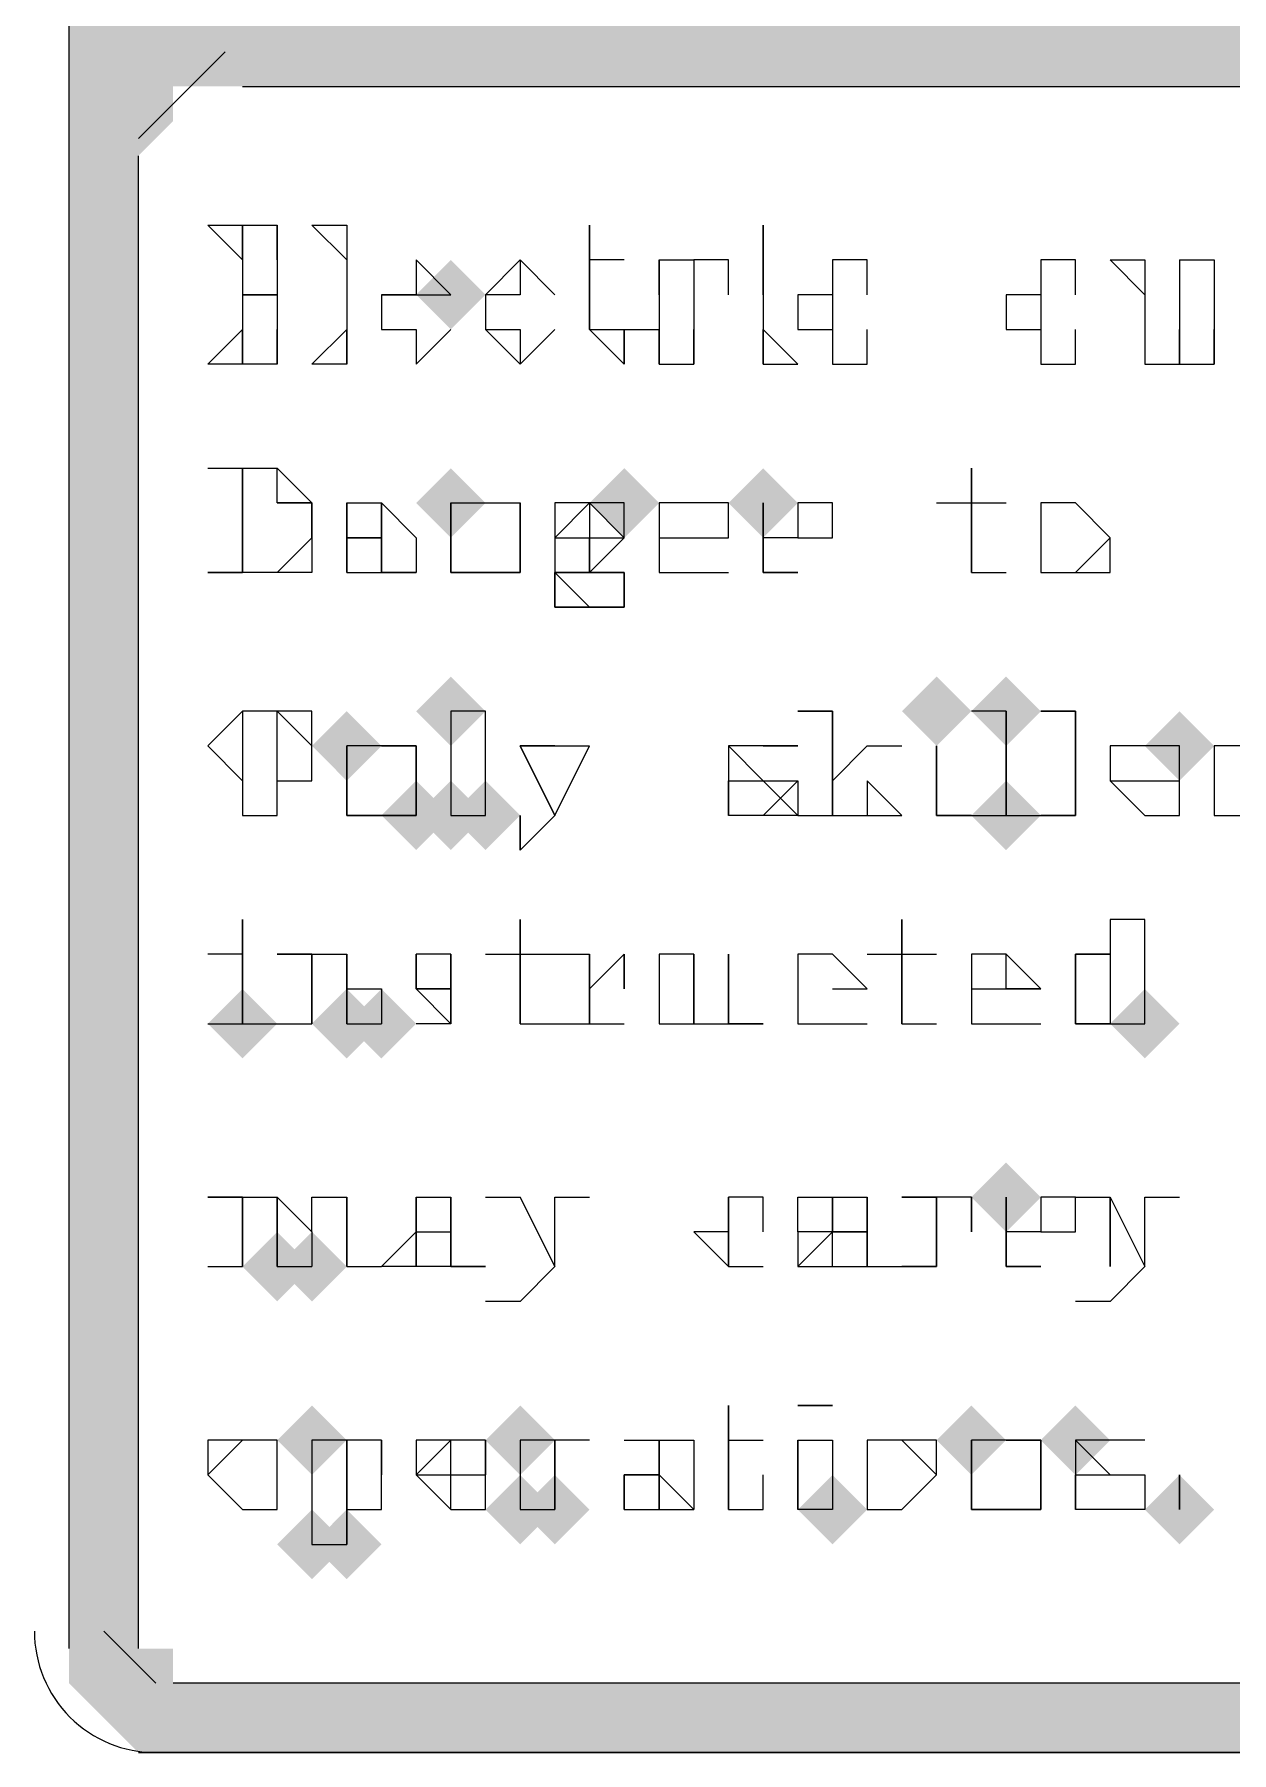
# Model space of a CAD drawing. Header units: millimetres. Extents: x 0 to 17945, y -132 to 1785.
# Drawn here: x 58.41 to 91.45, y 793.84 to 841.24 of the extents above; entities that cross this region are included whole.
import ezdxf

# ---------------------------------------------------------------- set-up
doc = ezdxf.new("R2010")
doc.units = ezdxf.units.MM

# ---------------------------------------------------------------- blocks, each defined once
blk = doc.blocks.new('TCR_SOLAR_AC_DB_FRONT')
at = {"transparency": 33554559}
h = blk.add_hatch(color=7, dxfattribs=at)
h.paths.add_polyline_path([(59.371, 841.723), (115.869, 839.808), (59.371, 839.808)])
h.paths.add_polyline_path([(115.869, 841.723), (59.371, 841.723), (115.869, 839.808)])
h = blk.add_hatch(color=7, dxfattribs=at)
h.paths.add_polyline_path([(59.371, 841.723), (115.869, 839.808), (59.371, 839.808)])
h.paths.add_polyline_path([(115.869, 841.723), (59.371, 841.723), (115.869, 839.808)])
h = blk.add_hatch(color=7, dxfattribs=at)
h.paths.add_polyline_path([(59.371, 839.808), (62.243, 838.85), (59.371, 838.85)])
h.paths.add_polyline_path([(62.243, 839.808), (59.371, 839.808), (62.243, 838.85)])
h.paths.add_polyline_path([(62.243, 838.85), (59.371, 838.85)], flags=16)
h.paths.add_polyline_path([(59.371, 838.85), (62.243, 838.85)], flags=16)
h = blk.add_hatch(color=7, dxfattribs=at)
h.paths.add_polyline_path([(59.371, 839.808), (62.243, 838.85), (59.371, 838.85)])
h.paths.add_polyline_path([(62.243, 839.808), (59.371, 839.808), (62.243, 838.85)])
h.paths.add_polyline_path([(62.243, 838.85), (59.371, 838.85)], flags=16)
h.paths.add_polyline_path([(59.371, 838.85), (62.243, 838.85)], flags=16)
h = blk.add_hatch(color=7, dxfattribs=at)
h.paths.add_polyline_path([(59.371, 838.85), (61.286, 837.893), (59.371, 837.893)])
h.paths.add_polyline_path([(62.243, 838.85), (59.371, 838.85), (61.286, 837.893)])
h.paths.add_polyline_path([(59.371, 837.893), (61.286, 837.893)], flags=16)
h.paths.add_polyline_path([(61.286, 837.893), (59.371, 837.893)], flags=16)
h = blk.add_hatch(color=7, dxfattribs=at)
h.paths.add_polyline_path([(59.371, 838.85), (61.286, 837.893), (59.371, 837.893)])
h.paths.add_polyline_path([(62.243, 838.85), (59.371, 838.85), (61.286, 837.893)])
h.paths.add_polyline_path([(59.371, 837.893), (61.286, 837.893)], flags=16)
h.paths.add_polyline_path([(61.286, 837.893), (59.371, 837.893)], flags=16)
h = blk.add_hatch(color=7, dxfattribs=at)
h.paths.add_polyline_path([(59.371, 837.893), (61.286, 796.716), (59.371, 796.716)])
h.paths.add_polyline_path([(61.286, 837.893), (59.371, 837.893), (61.286, 796.716)])
h = blk.add_hatch(color=7, dxfattribs=at)
h.paths.add_polyline_path([(59.371, 837.893), (61.286, 796.716), (59.371, 796.716)])
h.paths.add_polyline_path([(61.286, 837.893), (59.371, 837.893), (61.286, 796.716)])
for points in [[(70.862, 834.062), (69.904, 833.105), (68.947, 834.062), (69.904, 835.02)], [(70.862, 834.062), (69.904, 833.105), (68.947, 834.062), (69.904, 835.02)], [(70.862, 828.317), (69.904, 827.359), (68.947, 828.317), (69.904, 829.274)], [(70.862, 828.317), (69.904, 827.359), (68.947, 828.317), (69.904, 829.274)], [(75.65, 828.317), (74.692, 827.359), (73.735, 828.317), (74.692, 829.274)], [(75.65, 828.317), (74.692, 827.359), (73.735, 828.317), (74.692, 829.274)], [(79.48, 828.317), (78.523, 827.359), (77.565, 828.317), (78.523, 829.274)], [(79.48, 828.317), (78.523, 827.359), (77.565, 828.317), (78.523, 829.274)], [(70.862, 822.571), (69.904, 821.614), (68.947, 822.571), (69.904, 823.529)], [(70.862, 822.571), (69.904, 821.614), (68.947, 822.571), (69.904, 823.529)], [(84.268, 822.571), (83.31, 821.614), (82.353, 822.571), (83.31, 823.529)], [(84.268, 822.571), (83.31, 821.614), (82.353, 822.571), (83.31, 823.529)], [(86.183, 822.571), (85.226, 821.614), (84.268, 822.571), (85.226, 823.529)], [(86.183, 822.571), (85.226, 821.614), (84.268, 822.571), (85.226, 823.529)], [(67.989, 821.614), (67.031, 820.656), (66.074, 821.614), (67.031, 822.571)], [(67.989, 821.614), (67.031, 820.656), (66.074, 821.614), (67.031, 822.571)], [(90.971, 821.614), (90.014, 820.656), (89.056, 821.614), (90.014, 822.571)], [(90.971, 821.614), (90.014, 820.656), (89.056, 821.614), (90.014, 822.571)], [(69.904, 819.699), (68.947, 818.741), (67.989, 819.699), (68.947, 820.656)], [(69.904, 819.699), (68.947, 818.741), (67.989, 819.699), (68.947, 820.656)], [(70.862, 819.699), (69.904, 818.741), (68.947, 819.699), (69.904, 820.656)], [(70.862, 819.699), (69.904, 818.741), (68.947, 819.699), (69.904, 820.656)], [(71.819, 819.699), (70.862, 818.741), (69.904, 819.699), (70.862, 820.656)], [(71.819, 819.699), (70.862, 818.741), (69.904, 819.699), (70.862, 820.656)], [(86.183, 819.699), (85.226, 818.741), (84.268, 819.699), (85.226, 820.656)], [(86.183, 819.699), (85.226, 818.741), (84.268, 819.699), (85.226, 820.656)], [(65.116, 813.953), (64.159, 812.995), (63.201, 813.953), (64.159, 814.911)], [(65.116, 813.953), (64.159, 812.995), (63.201, 813.953), (64.159, 814.911)], [(67.989, 813.953), (67.031, 812.995), (66.074, 813.953), (67.031, 814.911)], [(67.989, 813.953), (67.031, 812.995), (66.074, 813.953), (67.031, 814.911)], [(68.947, 813.953), (67.989, 812.995), (67.031, 813.953), (67.989, 814.911)], [(68.947, 813.953), (67.989, 812.995), (67.031, 813.953), (67.989, 814.911)], [(90.014, 813.953), (89.056, 812.995), (88.098, 813.953), (89.056, 814.911)], [(90.014, 813.953), (89.056, 812.995), (88.098, 813.953), (89.056, 814.911)], [(86.183, 809.165), (85.226, 808.207), (84.268, 809.165), (85.226, 810.123)], [(86.183, 809.165), (85.226, 808.207), (84.268, 809.165), (85.226, 810.123)], [(66.074, 807.25), (65.116, 806.292), (64.159, 807.25), (65.116, 808.207)], [(66.074, 807.25), (65.116, 806.292), (64.159, 807.25), (65.116, 808.207)], [(67.031, 807.25), (66.074, 806.292), (65.116, 807.25), (66.074, 808.207)], [(67.031, 807.25), (66.074, 806.292), (65.116, 807.25), (66.074, 808.207)], [(67.031, 802.462), (66.074, 801.504), (65.116, 802.462), (66.074, 803.42)], [(67.031, 802.462), (66.074, 801.504), (65.116, 802.462), (66.074, 803.42)], [(72.777, 802.462), (71.819, 801.504), (70.862, 802.462), (71.819, 803.42)], [(72.777, 802.462), (71.819, 801.504), (70.862, 802.462), (71.819, 803.42)], [(85.226, 802.462), (84.268, 801.504), (83.31, 802.462), (84.268, 803.42)], [(85.226, 802.462), (84.268, 801.504), (83.31, 802.462), (84.268, 803.42)], [(88.098, 802.462), (87.141, 801.504), (86.183, 802.462), (87.141, 803.42)], [(88.098, 802.462), (87.141, 801.504), (86.183, 802.462), (87.141, 803.42)], [(72.777, 800.547), (71.819, 799.589), (70.862, 800.547), (71.819, 801.504)], [(72.777, 800.547), (71.819, 799.589), (70.862, 800.547), (71.819, 801.504)], [(73.735, 800.547), (72.777, 799.589), (71.819, 800.547), (72.777, 801.504)], [(73.735, 800.547), (72.777, 799.589), (71.819, 800.547), (72.777, 801.504)], [(81.395, 800.547), (80.438, 799.589), (79.48, 800.547), (80.438, 801.504)], [(81.395, 800.547), (80.438, 799.589), (79.48, 800.547), (80.438, 801.504)], [(90.971, 800.547), (90.014, 799.589), (89.056, 800.547), (90.014, 801.504)], [(90.971, 800.547), (90.014, 799.589), (89.056, 800.547), (90.014, 801.504)], [(67.031, 799.589), (66.074, 798.632), (65.116, 799.589), (66.074, 800.547)], [(67.031, 799.589), (66.074, 798.632), (65.116, 799.589), (66.074, 800.547)], [(67.989, 799.589), (67.031, 798.632), (66.074, 799.589), (67.031, 800.547)], [(67.989, 799.589), (67.031, 798.632), (66.074, 799.589), (67.031, 800.547)]]:
    blk.add_hatch(color=7, dxfattribs=at).paths.add_polyline_path(points, flags=16)
h = blk.add_hatch(color=7, dxfattribs=at)
h.paths.add_polyline_path([(59.371, 796.716), (62.243, 795.759), (59.371, 795.759)])
h.paths.add_polyline_path([(62.243, 796.716), (59.371, 796.716), (62.243, 795.759)])
h = blk.add_hatch(color=7, dxfattribs=at)
h.paths.add_polyline_path([(59.371, 796.716), (62.243, 795.759), (59.371, 795.759)])
h.paths.add_polyline_path([(62.243, 796.716), (59.371, 796.716), (62.243, 795.759)])
h = blk.add_hatch(color=7, dxfattribs=at)
h.paths.add_polyline_path([(59.371, 795.759), (114.911, 794.801), (60.328, 794.801)])
h.paths.add_polyline_path([(115.869, 795.759), (59.371, 795.759), (114.911, 794.801)])
h.paths.add_polyline_path([(60.328, 794.801), (114.911, 794.801)], flags=16)
h.paths.add_polyline_path([(114.911, 794.801), (60.328, 794.801)], flags=16)
h = blk.add_hatch(color=7, dxfattribs=at)
h.paths.add_polyline_path([(59.371, 795.759), (114.911, 794.801), (60.328, 794.801)])
h.paths.add_polyline_path([(115.869, 795.759), (59.371, 795.759), (114.911, 794.801)])
h.paths.add_polyline_path([(60.328, 794.801), (114.911, 794.801)], flags=16)
h.paths.add_polyline_path([(114.911, 794.801), (60.328, 794.801)], flags=16)
h = blk.add_hatch(color=7, dxfattribs=at)
h.paths.add_polyline_path([(60.328, 794.801), (113.953, 793.844), (61.286, 793.844)])
h.paths.add_polyline_path([(114.911, 794.801), (60.328, 794.801), (113.953, 793.844)])
h.paths.add_polyline_path([(61.286, 793.844), (113.953, 793.844), (62.243, 793.844)], flags=16)
h.paths.add_polyline_path([(113.953, 793.844), (61.286, 793.844)], flags=16)
h = blk.add_hatch(color=7, dxfattribs=at)
h.paths.add_polyline_path([(60.328, 794.801), (113.953, 793.844), (61.286, 793.844)])
h.paths.add_polyline_path([(114.911, 794.801), (60.328, 794.801), (113.953, 793.844)])
h.paths.add_polyline_path([(61.286, 793.844), (113.953, 793.844), (62.243, 793.844)], flags=16)
h.paths.add_polyline_path([(113.953, 793.844), (61.286, 793.844)], flags=16)
at = {"lineweight": 9}
for points in [[(59.371, 796.716), (59.371, 841.723)], [(59.371, 796.716), (59.371, 841.723)], [(63.68, 840.766), (61.286, 838.372)], [(63.68, 840.766), (61.286, 838.372)], [(64.159, 839.808), (113.953, 839.808)], [(64.159, 839.808), (113.953, 839.808)], [(61.286, 796.716), (61.286, 837.893)], [(61.286, 796.716), (61.286, 837.893)], [(63.201, 835.978), (65.116, 835.978), (65.116, 835.02)], [(63.201, 835.978), (65.116, 835.978), (65.116, 835.02)], [(64.159, 835.978), (64.159, 832.147)], [(64.159, 835.978), (64.159, 832.147)], [(64.159, 835.978), (64.159, 832.147)], [(64.159, 835.978), (64.159, 832.147)], [(67.031, 835.978), (67.031, 835.02), (66.074, 835.978), (67.031, 835.978), (67.031, 832.147), (66.074, 832.147), (67.031, 833.105), (67.031, 832.147), (67.031, 833.105), (67.031, 832.147)], [(67.031, 835.978), (67.031, 835.02), (66.074, 835.978), (67.031, 835.978), (67.031, 832.147), (66.074, 832.147), (67.031, 833.105), (67.031, 832.147), (67.031, 833.105), (67.031, 832.147)], [(67.031, 835.978), (67.031, 832.147)], [(67.031, 835.978), (67.031, 832.147)], [(74.692, 835.02), (73.735, 835.02), (73.735, 835.978), (73.735, 833.105), (74.692, 833.105), (74.692, 832.147)], [(74.692, 835.02), (73.735, 835.02), (73.735, 835.978), (73.735, 833.105), (74.692, 833.105), (74.692, 832.147)], [(78.523, 835.978), (78.523, 835.02), (78.523, 835.978), (78.523, 835.02), (78.523, 832.147)], [(78.523, 835.978), (78.523, 835.02), (78.523, 835.978), (78.523, 835.02), (78.523, 832.147)], [(65.116, 835.02), (65.116, 833.105), (65.116, 832.147), (63.201, 832.147)], [(65.116, 835.02), (65.116, 833.105), (65.116, 832.147), (63.201, 832.147)], [(64.159, 835.02), (64.159, 833.105)], [(64.159, 835.02), (64.159, 833.105)], [(65.116, 835.02), (65.116, 834.062), (65.116, 833.105)], [(65.116, 835.02), (65.116, 834.062), (65.116, 833.105)], [(67.031, 835.02), (67.031, 833.105)], [(67.031, 835.02), (67.031, 833.105)], [(67.989, 834.062), (69.904, 834.062), (68.947, 835.02), (68.947, 834.062), (67.989, 834.062), (67.989, 833.105), (68.947, 833.105), (68.947, 832.147), (69.904, 833.105)], [(69.904, 834.062), (68.947, 835.02), (68.947, 834.062), (67.989, 834.062), (67.989, 833.105), (68.947, 833.105), (68.947, 832.147)], [(67.989, 834.062), (69.904, 834.062), (68.947, 835.02), (68.947, 834.062), (67.989, 834.062), (67.989, 833.105), (68.947, 833.105), (68.947, 832.147), (69.904, 833.105)], [(69.904, 834.062), (68.947, 835.02), (68.947, 834.062), (67.989, 834.062), (67.989, 833.105), (68.947, 833.105), (68.947, 832.147)], [(72.777, 834.062), (71.819, 835.02), (70.862, 834.062), (70.862, 833.105), (71.819, 832.147), (72.777, 833.105)], [(71.819, 835.02), (71.819, 834.062), (70.862, 834.062), (70.862, 833.105), (71.819, 833.105), (71.819, 832.147)], [(72.777, 834.062), (71.819, 835.02), (70.862, 834.062), (70.862, 833.105), (71.819, 832.147), (72.777, 833.105)], [(71.819, 835.02), (71.819, 834.062), (70.862, 834.062), (70.862, 833.105), (71.819, 833.105), (71.819, 832.147)], [(73.735, 833.105), (73.735, 835.02), (73.735, 833.105), (74.692, 832.147), (74.692, 833.105), (75.65, 833.105)], [(73.735, 833.105), (73.735, 835.02), (73.735, 833.105), (74.692, 832.147), (74.692, 833.105), (75.65, 833.105)], [(75.65, 835.02), (75.65, 832.147)], [(75.65, 835.02), (76.607, 835.02), (76.607, 832.147)], [(75.65, 835.02), (75.65, 832.147)], [(75.65, 835.02), (76.607, 835.02), (76.607, 832.147)], [(77.565, 834.062), (77.565, 835.02), (76.607, 835.02), (76.607, 834.062)], [(77.565, 834.062), (77.565, 835.02), (76.607, 835.02), (76.607, 834.062)], [(78.523, 835.02), (78.523, 834.062), (78.523, 835.02), (78.523, 832.147), (79.48, 832.147), (78.523, 833.105), (78.523, 832.147), (78.523, 833.105), (78.523, 832.147)], [(78.523, 835.02), (78.523, 834.062), (78.523, 835.02), (78.523, 832.147), (79.48, 832.147), (78.523, 833.105), (78.523, 832.147), (78.523, 833.105), (78.523, 832.147)], [(81.395, 834.062), (81.395, 835.02), (80.438, 835.02), (80.438, 834.062), (79.48, 834.062), (79.48, 833.105), (80.438, 833.105), (80.438, 832.147), (81.395, 832.147), (81.395, 833.105)], [(81.395, 834.062), (81.395, 835.02), (80.438, 835.02), (80.438, 834.062), (79.48, 834.062), (79.48, 833.105), (80.438, 833.105), (80.438, 832.147), (81.395, 832.147), (81.395, 833.105)], [(80.438, 835.02), (80.438, 834.062), (80.438, 833.105), (80.438, 832.147)], [(80.438, 835.02), (80.438, 834.062), (80.438, 833.105), (80.438, 832.147)], [(87.141, 834.062), (87.141, 835.02), (86.183, 835.02), (86.183, 834.062), (85.226, 834.062), (85.226, 833.105), (86.183, 833.105), (86.183, 832.147), (87.141, 832.147), (87.141, 833.105)], [(87.141, 834.062), (87.141, 835.02), (86.183, 835.02), (86.183, 834.062), (85.226, 834.062), (85.226, 833.105), (86.183, 833.105), (86.183, 832.147), (87.141, 832.147), (87.141, 833.105)], [(86.183, 835.02), (86.183, 834.062), (86.183, 833.105), (86.183, 832.147)], [(86.183, 835.02), (86.183, 834.062), (86.183, 833.105), (86.183, 832.147)], [(88.098, 835.02), (89.056, 835.02), (89.056, 833.105), (89.056, 832.147)], [(88.098, 835.02), (89.056, 835.02), (89.056, 833.105), (89.056, 832.147)], [(89.056, 835.02), (89.056, 833.105), (89.056, 832.147), (90.014, 832.147), (90.014, 833.105)], [(89.056, 835.02), (89.056, 833.105), (89.056, 832.147), (90.014, 832.147), (90.014, 833.105)], [(90.014, 835.02), (90.014, 832.147), (90.971, 832.147)], [(90.014, 835.02), (90.971, 835.02), (90.971, 832.147)], [(90.014, 835.02), (90.014, 832.147), (90.971, 832.147)], [(90.014, 835.02), (90.971, 835.02), (90.971, 832.147)], [(64.159, 834.062), (65.116, 834.062)], [(64.159, 834.062), (65.116, 834.062)], [(67.989, 834.062), (67.989, 833.105)], [(67.989, 834.062), (67.989, 833.105)], [(70.862, 834.062), (70.862, 833.105)], [(70.862, 834.062), (70.862, 833.105)], [(76.607, 834.062), (76.607, 833.105)], [(76.607, 834.062), (76.607, 833.105)], [(78.523, 834.062), (78.523, 833.105)], [(78.523, 834.062), (78.523, 833.105)], [(80.438, 834.062), (80.438, 833.105)], [(80.438, 834.062), (80.438, 833.105)], [(86.183, 834.062), (86.183, 833.105)], [(86.183, 834.062), (86.183, 833.105)], [(89.056, 834.062), (89.056, 833.105)], [(89.056, 834.062), (89.056, 833.105)], [(90.014, 834.062), (90.014, 833.105)], [(90.014, 834.062), (90.014, 833.105)], [(75.65, 832.147), (76.607, 832.147)], [(75.65, 832.147), (76.607, 832.147)], [(63.201, 829.274), (65.116, 829.274), (66.074, 828.317), (66.074, 827.359), (66.074, 826.402), (65.116, 826.402), (63.201, 826.402)], [(63.201, 829.274), (64.159, 829.274)], [(63.201, 829.274), (65.116, 829.274), (66.074, 828.317), (66.074, 827.359), (66.074, 826.402), (65.116, 826.402), (63.201, 826.402)], [(63.201, 829.274), (64.159, 829.274)], [(64.159, 829.274), (64.159, 826.402), (64.159, 829.274), (64.159, 826.402)], [(64.159, 829.274), (64.159, 826.402), (64.159, 829.274), (64.159, 826.402)], [(65.116, 828.317), (66.074, 828.317), (66.074, 827.359), (65.116, 826.402), (66.074, 827.359), (66.074, 828.317), (65.116, 828.317), (65.116, 829.274)], [(65.116, 828.317), (66.074, 828.317), (66.074, 827.359), (65.116, 826.402), (66.074, 827.359), (66.074, 828.317), (65.116, 828.317), (65.116, 829.274)], [(84.268, 829.274), (84.268, 826.402), (84.268, 829.274), (84.268, 827.359), (84.268, 826.402), (85.226, 826.402)], [(84.268, 829.274), (84.268, 826.402), (84.268, 829.274), (84.268, 827.359), (84.268, 826.402), (85.226, 826.402)], [(67.031, 827.359), (67.031, 828.317), (67.031, 827.359), (67.031, 828.317), (67.989, 828.317), (68.947, 827.359), (68.947, 826.402), (67.989, 826.402), (67.989, 827.359), (67.989, 828.317), (67.989, 827.359), (67.989, 826.402), (68.947, 826.402)], [(67.031, 827.359), (67.031, 828.317), (67.031, 827.359), (67.031, 828.317), (67.989, 828.317), (68.947, 827.359), (68.947, 826.402), (67.989, 826.402), (67.989, 827.359), (67.989, 828.317), (67.989, 827.359), (67.989, 826.402), (68.947, 826.402)], [(69.904, 828.317), (69.904, 826.402), (69.904, 828.317), (69.904, 826.402)], [(69.904, 827.359), (69.904, 828.317), (70.862, 828.317), (71.819, 828.317), (71.819, 827.359), (71.819, 826.402), (71.819, 827.359), (71.819, 828.317)], [(70.862, 828.317), (71.819, 828.317), (71.819, 827.359), (71.819, 826.402), (70.862, 826.402), (69.904, 826.402)], [(69.904, 828.317), (69.904, 826.402), (69.904, 828.317), (69.904, 826.402)], [(69.904, 827.359), (69.904, 828.317), (70.862, 828.317), (71.819, 828.317), (71.819, 827.359), (71.819, 826.402), (71.819, 827.359), (71.819, 828.317)], [(70.862, 828.317), (71.819, 828.317), (71.819, 827.359), (71.819, 826.402), (70.862, 826.402), (69.904, 826.402)], [(73.735, 828.317), (72.777, 828.317), (72.777, 827.359), (73.735, 827.359), (73.735, 826.402), (74.692, 827.359), (74.692, 828.317), (73.735, 828.317), (72.777, 827.359), (73.735, 827.359)], [(73.735, 828.317), (72.777, 828.317), (72.777, 827.359), (73.735, 827.359), (73.735, 826.402), (74.692, 827.359), (74.692, 828.317), (73.735, 828.317), (72.777, 827.359), (73.735, 827.359)], [(74.692, 827.359), (74.692, 828.317)], [(74.692, 827.359), (74.692, 828.317)], [(75.65, 827.359), (77.565, 827.359), (77.565, 828.317), (76.607, 828.317), (75.65, 828.317), (75.65, 827.359), (75.65, 826.402), (76.607, 826.402), (77.565, 826.402)], [(77.565, 827.359), (77.565, 828.317), (76.607, 828.317), (75.65, 828.317), (75.65, 827.359), (75.65, 826.402), (76.607, 826.402)], [(75.65, 827.359), (77.565, 827.359), (77.565, 828.317), (76.607, 828.317), (75.65, 828.317), (75.65, 827.359), (75.65, 826.402), (76.607, 826.402), (77.565, 826.402)], [(77.565, 827.359), (77.565, 828.317), (76.607, 828.317), (75.65, 828.317), (75.65, 827.359), (75.65, 826.402), (76.607, 826.402)], [(77.565, 827.359), (77.565, 828.317)], [(77.565, 827.359), (77.565, 828.317)], [(78.523, 828.317), (78.523, 826.402), (78.523, 828.317), (78.523, 826.402)], [(80.438, 828.317), (79.48, 828.317), (79.48, 827.359), (80.438, 827.359), (80.438, 828.317), (79.48, 828.317), (79.48, 827.359), (78.523, 827.359)], [(78.523, 828.317), (78.523, 826.402), (78.523, 828.317), (78.523, 826.402)], [(80.438, 828.317), (79.48, 828.317), (79.48, 827.359), (80.438, 827.359), (80.438, 828.317), (79.48, 828.317), (79.48, 827.359), (78.523, 827.359)], [(83.31, 828.317), (85.226, 828.317)], [(83.31, 828.317), (85.226, 828.317)], [(67.989, 827.359), (67.031, 827.359), (67.031, 826.402), (67.989, 826.402)], [(67.031, 827.359), (67.031, 826.402), (67.031, 827.359), (67.989, 827.359)], [(67.989, 827.359), (67.031, 827.359), (67.031, 826.402), (67.989, 826.402)], [(67.031, 827.359), (67.031, 826.402), (67.031, 827.359), (67.989, 827.359)], [(72.777, 827.359), (72.777, 826.402), (73.735, 825.444), (74.692, 825.444), (74.692, 826.402), (73.735, 826.402), (72.777, 826.402), (73.735, 826.402), (74.692, 826.402), (74.692, 825.444), (73.735, 825.444), (72.777, 825.444), (72.777, 826.402), (73.735, 826.402), (72.777, 826.402), (72.777, 825.444), (73.735, 825.444)], [(72.777, 827.359), (72.777, 826.402), (73.735, 825.444), (74.692, 825.444), (74.692, 826.402), (73.735, 826.402), (72.777, 826.402), (73.735, 826.402), (74.692, 826.402), (74.692, 825.444), (73.735, 825.444), (72.777, 825.444), (72.777, 826.402), (73.735, 826.402), (72.777, 826.402), (72.777, 825.444), (73.735, 825.444)], [(75.65, 827.359), (75.65, 826.402)], [(75.65, 827.359), (75.65, 826.402)], [(86.183, 827.359), (86.183, 826.402)], [(86.183, 827.359), (86.183, 826.402)], [(88.098, 826.402), (88.098, 827.359)], [(88.098, 826.402), (88.098, 827.359)], [(63.201, 826.402), (64.159, 826.402)], [(63.201, 826.402), (64.159, 826.402)], [(69.904, 826.402), (70.862, 826.402), (71.819, 826.402)], [(69.904, 826.402), (70.862, 826.402), (71.819, 826.402)], [(78.523, 826.402), (79.48, 826.402)], [(78.523, 826.402), (79.48, 826.402)], [(64.159, 822.571), (63.201, 821.614), (64.159, 820.656), (64.159, 819.699), (65.116, 819.699), (65.116, 820.656), (66.074, 820.656), (66.074, 821.614), (66.074, 822.571), (65.116, 822.571), (64.159, 822.571), (64.159, 821.614), (64.159, 820.656)], [(64.159, 822.571), (63.201, 821.614), (64.159, 820.656), (64.159, 819.699), (65.116, 819.699), (65.116, 820.656), (66.074, 820.656), (66.074, 821.614), (66.074, 822.571), (65.116, 822.571), (64.159, 822.571), (64.159, 821.614), (64.159, 820.656)], [(64.159, 822.571), (64.159, 821.614), (64.159, 820.656), (64.159, 819.699)], [(64.159, 822.571), (64.159, 821.614), (64.159, 820.656), (64.159, 819.699)], [(65.116, 820.656), (66.074, 820.656), (66.074, 821.614), (65.116, 822.571)], [(65.116, 819.699), (65.116, 820.656), (65.116, 821.614), (65.116, 822.571)], [(65.116, 820.656), (66.074, 820.656), (66.074, 821.614), (65.116, 822.571)], [(65.116, 819.699), (65.116, 820.656), (65.116, 821.614), (65.116, 822.571)], [(70.862, 819.699), (70.862, 822.571), (69.904, 822.571), (69.904, 819.699), (70.862, 819.699), (70.862, 822.571)], [(70.862, 819.699), (70.862, 822.571), (69.904, 822.571), (69.904, 819.699), (70.862, 819.699), (70.862, 822.571)], [(80.438, 819.699), (80.438, 822.571), (80.438, 819.699), (80.438, 822.571), (79.48, 822.571)], [(79.48, 822.571), (80.438, 822.571)], [(80.438, 819.699), (80.438, 822.571), (80.438, 819.699), (80.438, 822.571), (79.48, 822.571)], [(79.48, 822.571), (80.438, 822.571)], [(85.226, 819.699), (85.226, 822.571), (85.226, 819.699), (85.226, 822.571), (84.268, 822.571)], [(85.226, 819.699), (85.226, 822.571), (85.226, 819.699), (85.226, 822.571), (84.268, 822.571)], [(87.141, 819.699), (86.183, 819.699), (87.141, 819.699), (87.141, 822.571), (87.141, 819.699), (87.141, 822.571), (86.183, 822.571), (87.141, 822.571)], [(87.141, 819.699), (86.183, 819.699), (87.141, 819.699), (87.141, 822.571), (87.141, 819.699), (87.141, 822.571), (86.183, 822.571), (87.141, 822.571)], [(68.947, 821.614), (68.947, 819.699), (68.947, 821.614), (67.989, 821.614), (67.031, 821.614), (67.031, 819.699), (67.031, 821.614), (67.031, 819.699)], [(67.989, 821.614), (68.947, 821.614), (68.947, 819.699), (67.989, 819.699), (67.031, 819.699)], [(68.947, 821.614), (68.947, 819.699), (68.947, 821.614), (67.989, 821.614), (67.031, 821.614), (67.031, 819.699), (67.031, 821.614), (67.031, 819.699)], [(67.989, 821.614), (68.947, 821.614), (68.947, 819.699), (67.989, 819.699), (67.031, 819.699)], [(71.819, 821.614), (72.777, 819.699), (71.819, 821.614), (72.777, 819.699), (73.735, 821.614)], [(72.777, 821.614), (71.819, 821.614), (72.777, 821.614), (73.735, 821.614), (73.735, 821.614)], [(71.819, 821.614), (72.777, 819.699), (71.819, 821.614), (72.777, 819.699), (73.735, 821.614)], [(72.777, 821.614), (71.819, 821.614), (72.777, 821.614), (73.735, 821.614), (73.735, 821.614)], [(78.523, 821.614), (79.48, 821.614), (78.523, 821.614), (77.565, 821.614), (77.565, 820.656), (78.523, 820.656), (79.48, 819.699)], [(77.565, 821.614), (77.565, 820.656), (78.523, 820.656)], [(77.565, 821.614), (78.523, 820.656), (79.48, 820.656), (79.48, 819.699), (78.523, 819.699), (77.565, 819.699), (77.565, 820.656), (77.565, 819.699)], [(78.523, 821.614), (79.48, 821.614), (78.523, 821.614), (77.565, 821.614), (77.565, 820.656), (78.523, 820.656), (79.48, 819.699)], [(77.565, 821.614), (77.565, 820.656), (78.523, 820.656)], [(77.565, 821.614), (78.523, 820.656), (79.48, 820.656), (79.48, 819.699), (78.523, 819.699), (77.565, 819.699), (77.565, 820.656), (77.565, 819.699)], [(81.395, 821.614), (80.438, 820.656)], [(81.395, 821.614), (80.438, 820.656)], [(81.395, 821.614), (82.353, 821.614)], [(81.395, 821.614), (82.353, 821.614)], [(81.395, 821.614), (82.353, 821.614)], [(81.395, 821.614), (82.353, 821.614)], [(83.31, 821.614), (83.31, 819.699), (83.31, 821.614), (83.31, 819.699), (84.268, 819.699)], [(83.31, 821.614), (83.31, 819.699), (83.31, 821.614), (83.31, 819.699), (84.268, 819.699)], [(88.098, 820.656), (90.014, 820.656), (90.014, 821.614), (89.056, 821.614), (88.098, 821.614), (88.098, 820.656), (89.056, 819.699), (90.014, 819.699), (90.014, 820.656)], [(88.098, 821.614), (88.098, 820.656)], [(90.014, 820.656), (90.014, 821.614), (89.056, 821.614), (88.098, 821.614), (88.098, 820.656), (89.056, 819.699)], [(88.098, 820.656), (90.014, 820.656), (90.014, 821.614), (89.056, 821.614), (88.098, 821.614), (88.098, 820.656), (89.056, 819.699), (90.014, 819.699), (90.014, 820.656)], [(88.098, 821.614), (88.098, 820.656)], [(90.014, 820.656), (90.014, 821.614), (89.056, 821.614), (88.098, 821.614), (88.098, 820.656), (89.056, 819.699)], [(92.886, 821.614), (91.929, 821.614), (90.971, 821.614), (90.971, 820.656), (90.971, 819.699), (91.929, 819.699), (92.886, 819.699), (92.886, 820.656)], [(90.971, 821.614), (90.971, 820.656)], [(91.929, 821.614), (90.971, 821.614), (90.971, 820.656), (90.971, 819.699), (91.929, 819.699)], [(92.886, 821.614), (91.929, 821.614), (90.971, 821.614), (90.971, 820.656), (90.971, 819.699), (91.929, 819.699), (92.886, 819.699), (92.886, 820.656)], [(90.971, 821.614), (90.971, 820.656)], [(91.929, 821.614), (90.971, 821.614), (90.971, 820.656), (90.971, 819.699), (91.929, 819.699)], [(79.48, 820.656), (78.523, 819.699)], [(79.48, 820.656), (78.523, 819.699)], [(81.395, 820.656), (82.353, 819.699), (81.395, 820.656), (81.395, 819.699)], [(81.395, 820.656), (82.353, 819.699), (81.395, 820.656), (81.395, 819.699)], [(67.031, 819.699), (67.989, 819.699), (68.947, 819.699), (67.989, 819.699)], [(67.031, 819.699), (67.989, 819.699), (68.947, 819.699), (67.989, 819.699)], [(72.777, 819.699), (71.819, 818.741), (71.819, 819.699), (71.819, 818.741)], [(72.777, 819.699), (71.819, 818.741), (71.819, 819.699), (71.819, 818.741)], [(79.48, 819.699), (81.395, 819.699), (82.353, 819.699)], [(79.48, 819.699), (80.438, 819.699)], [(79.48, 819.699), (81.395, 819.699), (82.353, 819.699)], [(79.48, 819.699), (80.438, 819.699)], [(81.395, 819.699), (82.353, 819.699)], [(81.395, 819.699), (82.353, 819.699)], [(84.268, 819.699), (86.183, 819.699)], [(84.268, 819.699), (86.183, 819.699)], [(64.159, 816.826), (64.159, 815.868), (64.159, 816.826), (64.159, 815.868), (64.159, 813.953), (64.159, 815.868), (63.201, 815.868)], [(64.159, 816.826), (64.159, 815.868), (64.159, 816.826), (64.159, 815.868), (64.159, 813.953), (64.159, 815.868), (63.201, 815.868)], [(71.819, 815.868), (71.819, 816.826), (71.819, 813.953), (71.819, 815.868), (71.819, 813.953), (72.777, 813.953)], [(71.819, 815.868), (71.819, 816.826), (71.819, 813.953), (71.819, 815.868), (71.819, 813.953), (72.777, 813.953)], [(82.353, 815.868), (82.353, 816.826), (82.353, 813.953), (82.353, 815.868), (82.353, 813.953), (83.31, 813.953)], [(82.353, 815.868), (82.353, 816.826), (82.353, 813.953), (82.353, 815.868), (82.353, 813.953), (83.31, 813.953)], [(88.098, 816.826), (88.098, 813.953), (89.056, 813.953), (89.056, 816.826), (88.098, 816.826), (88.098, 813.953), (87.141, 813.953), (87.141, 814.911), (87.141, 815.868), (88.098, 815.868), (88.098, 814.911)], [(88.098, 816.826), (88.098, 815.868), (87.141, 815.868), (87.141, 814.911), (87.141, 813.953), (88.098, 813.953)], [(88.098, 816.826), (88.098, 813.953), (89.056, 813.953), (89.056, 816.826), (88.098, 816.826), (88.098, 813.953), (87.141, 813.953), (87.141, 814.911), (87.141, 815.868), (88.098, 815.868), (88.098, 814.911)], [(88.098, 816.826), (88.098, 815.868), (87.141, 815.868), (87.141, 814.911), (87.141, 813.953), (88.098, 813.953)], [(64.159, 815.868), (64.159, 813.953)], [(64.159, 815.868), (64.159, 814.911)], [(64.159, 815.868), (64.159, 813.953)], [(64.159, 815.868), (64.159, 814.911)], [(66.074, 813.953), (66.074, 815.868), (66.074, 813.953), (66.074, 815.868), (65.116, 815.868)], [(65.116, 815.868), (66.074, 815.868), (66.074, 814.911)], [(66.074, 813.953), (66.074, 815.868), (66.074, 813.953), (66.074, 815.868), (65.116, 815.868)], [(65.116, 815.868), (66.074, 815.868), (66.074, 814.911)], [(66.074, 814.911), (66.074, 815.868), (67.031, 815.868), (67.031, 814.911), (67.989, 814.911), (67.989, 813.953)], [(66.074, 814.911), (66.074, 815.868), (67.031, 815.868), (67.031, 814.911), (67.989, 814.911), (67.989, 813.953)], [(67.031, 814.911), (67.031, 813.953), (67.031, 814.911), (67.031, 815.868)], [(67.031, 814.911), (67.031, 813.953), (67.031, 814.911), (67.031, 815.868)], [(69.904, 814.911), (69.904, 815.868), (69.904, 814.911), (69.904, 815.868), (68.947, 815.868), (68.947, 814.911), (69.904, 813.953), (69.904, 814.911), (68.947, 814.911), (68.947, 815.868)], [(69.904, 814.911), (69.904, 815.868), (69.904, 814.911), (69.904, 815.868), (68.947, 815.868), (68.947, 814.911), (69.904, 813.953), (69.904, 814.911), (68.947, 814.911), (68.947, 815.868)], [(70.862, 815.868), (72.777, 815.868), (73.735, 815.868), (73.735, 813.953), (73.735, 815.868), (73.735, 813.953)], [(70.862, 815.868), (72.777, 815.868), (73.735, 815.868), (73.735, 813.953), (73.735, 815.868), (73.735, 813.953)], [(74.692, 814.911), (74.692, 815.868), (74.692, 814.911), (74.692, 815.868), (73.735, 814.911)], [(73.735, 815.868), (73.735, 814.911)], [(74.692, 814.911), (74.692, 815.868), (74.692, 814.911), (74.692, 815.868), (73.735, 814.911)], [(73.735, 815.868), (73.735, 814.911)], [(75.65, 815.868), (75.65, 813.953), (76.607, 813.953), (77.565, 813.953)], [(76.607, 815.868), (76.607, 813.953), (76.607, 815.868), (75.65, 815.868)], [(75.65, 815.868), (75.65, 814.911)], [(75.65, 815.868), (75.65, 813.953), (76.607, 813.953), (77.565, 813.953)], [(76.607, 815.868), (76.607, 813.953), (76.607, 815.868), (75.65, 815.868)], [(75.65, 815.868), (75.65, 814.911)], [(77.565, 815.868), (77.565, 813.953), (78.523, 813.953)], [(77.565, 815.868), (77.565, 813.953), (78.523, 813.953)], [(80.438, 814.911), (81.395, 814.911), (80.438, 815.868), (79.48, 815.868), (79.48, 814.911), (79.48, 813.953), (80.438, 813.953), (81.395, 813.953)], [(80.438, 815.868), (79.48, 815.868), (79.48, 814.911), (79.48, 813.953), (80.438, 813.953)], [(80.438, 814.911), (81.395, 814.911), (80.438, 815.868), (79.48, 815.868), (79.48, 814.911), (79.48, 813.953), (80.438, 813.953), (81.395, 813.953)], [(80.438, 815.868), (79.48, 815.868), (79.48, 814.911), (79.48, 813.953), (80.438, 813.953)], [(81.395, 815.868), (83.31, 815.868)], [(81.395, 815.868), (83.31, 815.868)], [(84.268, 814.911), (86.183, 814.911), (85.226, 815.868), (84.268, 815.868), (84.268, 814.911), (84.268, 813.953), (85.226, 813.953), (86.183, 813.953)], [(85.226, 814.911), (85.226, 815.868), (84.268, 815.868), (84.268, 814.911), (84.268, 813.953), (85.226, 813.953)], [(84.268, 814.911), (86.183, 814.911), (85.226, 815.868), (84.268, 815.868), (84.268, 814.911), (84.268, 813.953), (85.226, 813.953), (86.183, 813.953)], [(85.226, 814.911), (85.226, 815.868), (84.268, 815.868), (84.268, 814.911), (84.268, 813.953), (85.226, 813.953)], [(68.947, 814.911), (69.904, 814.911), (69.904, 813.953), (68.947, 813.953)], [(68.947, 814.911), (69.904, 814.911), (69.904, 813.953), (68.947, 813.953)], [(79.48, 814.911), (79.48, 813.953)], [(79.48, 814.911), (79.48, 813.953)], [(84.268, 814.911), (84.268, 813.953)], [(84.268, 814.911), (84.268, 813.953)], [(86.183, 814.911), (85.226, 814.911)], [(86.183, 814.911), (85.226, 814.911)], [(87.141, 814.911), (87.141, 813.953)], [(87.141, 814.911), (87.141, 813.953)], [(63.201, 813.953), (65.116, 813.953)], [(63.201, 813.953), (65.116, 813.953)], [(65.116, 813.953), (66.074, 813.953)], [(65.116, 813.953), (66.074, 813.953)], [(65.116, 813.953), (66.074, 813.953)], [(65.116, 813.953), (66.074, 813.953)], [(67.031, 813.953), (67.989, 813.953)], [(67.031, 813.953), (67.989, 813.953)], [(72.777, 813.953), (74.692, 813.953)], [(72.777, 813.953), (74.692, 813.953)], [(73.735, 813.953), (74.692, 813.953)], [(73.735, 813.953), (74.692, 813.953)], [(64.159, 809.165), (64.159, 807.25), (64.159, 809.165), (63.201, 809.165)], [(63.201, 809.165), (64.159, 809.165)], [(64.159, 809.165), (64.159, 807.25), (64.159, 809.165), (63.201, 809.165)], [(63.201, 809.165), (64.159, 809.165)], [(64.159, 807.25), (64.159, 809.165), (64.159, 808.207)], [(64.159, 809.165), (65.116, 809.165), (66.074, 808.207), (66.074, 807.25)], [(64.159, 807.25), (64.159, 809.165), (64.159, 808.207)], [(64.159, 809.165), (65.116, 809.165), (66.074, 808.207), (66.074, 807.25)], [(66.074, 808.207), (66.074, 809.165), (67.031, 809.165), (67.031, 808.207), (67.031, 807.25), (67.031, 808.207), (67.031, 809.165), (67.031, 808.207), (67.031, 807.25)], [(66.074, 808.207), (66.074, 809.165), (67.031, 809.165), (67.031, 808.207), (67.031, 807.25), (67.031, 808.207), (67.031, 809.165), (67.031, 808.207), (67.031, 807.25)], [(68.947, 808.207), (68.947, 809.165), (68.947, 808.207), (68.947, 809.165), (69.904, 809.165), (69.904, 808.207), (69.904, 807.25), (70.862, 807.25), (69.904, 807.25), (69.904, 808.207), (69.904, 809.165), (69.904, 808.207), (69.904, 807.25), (68.947, 807.25), (67.989, 807.25), (68.947, 808.207), (69.904, 808.207)], [(68.947, 808.207), (68.947, 809.165), (68.947, 808.207), (68.947, 809.165), (69.904, 809.165), (69.904, 808.207), (69.904, 807.25), (70.862, 807.25), (69.904, 807.25), (69.904, 808.207), (69.904, 809.165), (69.904, 808.207), (69.904, 807.25), (68.947, 807.25), (67.989, 807.25), (68.947, 808.207), (69.904, 808.207)], [(70.862, 809.165), (71.819, 809.165)], [(70.862, 809.165), (71.819, 809.165)], [(70.862, 809.165), (71.819, 809.165)], [(70.862, 809.165), (71.819, 809.165)], [(71.819, 809.165), (72.777, 807.25), (71.819, 809.165), (72.777, 807.25), (72.777, 809.165)], [(71.819, 809.165), (72.777, 807.25), (71.819, 809.165), (72.777, 807.25), (72.777, 809.165)], [(72.777, 809.165), (73.735, 809.165)], [(72.777, 809.165), (73.735, 809.165)], [(72.777, 809.165), (73.735, 809.165)], [(72.777, 809.165), (73.735, 809.165)], [(78.523, 808.207), (78.523, 809.165), (77.565, 809.165), (77.565, 808.207), (76.607, 808.207), (77.565, 807.25), (78.523, 807.25)], [(78.523, 808.207), (78.523, 809.165), (77.565, 809.165), (77.565, 808.207), (76.607, 808.207), (77.565, 807.25), (78.523, 807.25)], [(77.565, 808.207), (77.565, 807.25), (77.565, 808.207), (77.565, 809.165)], [(77.565, 808.207), (77.565, 807.25), (77.565, 808.207), (77.565, 809.165)], [(80.438, 808.207), (80.438, 809.165), (80.438, 808.207), (79.48, 808.207), (79.48, 809.165), (80.438, 809.165), (81.395, 809.165), (81.395, 808.207), (81.395, 807.25), (81.395, 808.207), (81.395, 809.165), (81.395, 808.207), (81.395, 807.25), (82.353, 807.25)], [(80.438, 808.207), (80.438, 809.165), (80.438, 808.207), (79.48, 808.207), (79.48, 809.165), (80.438, 809.165), (81.395, 809.165), (81.395, 808.207), (81.395, 807.25), (81.395, 808.207), (81.395, 809.165), (81.395, 808.207), (81.395, 807.25), (82.353, 807.25)], [(83.31, 807.25), (83.31, 809.165), (83.31, 807.25), (83.31, 809.165), (82.353, 809.165)], [(83.31, 807.25), (83.31, 809.165), (83.31, 807.25), (83.31, 809.165), (82.353, 809.165)], [(84.268, 809.165), (84.268, 808.207), (84.268, 809.165), (83.31, 809.165), (83.31, 808.207)], [(84.268, 809.165), (84.268, 808.207), (84.268, 809.165), (83.31, 809.165), (83.31, 808.207)], [(85.226, 809.165), (85.226, 807.25), (85.226, 809.165), (85.226, 807.25)], [(87.141, 809.165), (86.183, 809.165), (86.183, 808.207), (87.141, 808.207), (87.141, 809.165), (86.183, 809.165), (86.183, 808.207), (85.226, 808.207)], [(85.226, 809.165), (85.226, 807.25), (85.226, 809.165), (85.226, 807.25)], [(87.141, 809.165), (86.183, 809.165), (86.183, 808.207), (87.141, 808.207), (87.141, 809.165), (86.183, 809.165), (86.183, 808.207), (85.226, 808.207)], [(87.141, 809.165), (88.098, 809.165)], [(87.141, 809.165), (88.098, 809.165)], [(87.141, 809.165), (88.098, 809.165)], [(87.141, 809.165), (88.098, 809.165)], [(88.098, 809.165), (88.098, 807.25), (88.098, 809.165), (89.056, 807.25), (89.056, 809.165)], [(88.098, 809.165), (88.098, 807.25), (88.098, 809.165), (89.056, 807.25), (89.056, 809.165)], [(89.056, 809.165), (90.014, 809.165)], [(89.056, 809.165), (90.014, 809.165)], [(89.056, 809.165), (90.014, 809.165)], [(89.056, 809.165), (90.014, 809.165)], [(68.947, 808.207), (68.947, 807.25), (68.947, 808.207), (69.904, 808.207)], [(68.947, 808.207), (68.947, 807.25), (68.947, 808.207), (69.904, 808.207)], [(81.395, 808.207), (80.438, 808.207), (79.48, 808.207), (79.48, 807.25), (80.438, 807.25), (81.395, 807.25)], [(80.438, 808.207), (79.48, 807.25), (80.438, 807.25), (80.438, 808.207), (81.395, 808.207)], [(81.395, 808.207), (80.438, 808.207), (79.48, 808.207), (79.48, 807.25), (80.438, 807.25), (81.395, 807.25)], [(80.438, 808.207), (79.48, 807.25), (80.438, 807.25), (80.438, 808.207), (81.395, 808.207)], [(63.201, 807.25), (64.159, 807.25)], [(63.201, 807.25), (64.159, 807.25)], [(63.201, 807.25), (64.159, 807.25)], [(63.201, 807.25), (64.159, 807.25)], [(65.116, 807.25), (66.074, 807.25)], [(65.116, 807.25), (66.074, 807.25)], [(67.031, 807.25), (67.989, 807.25)], [(67.031, 807.25), (67.989, 807.25)], [(67.031, 807.25), (67.989, 807.25)], [(67.031, 807.25), (67.989, 807.25)], [(72.777, 807.25), (71.819, 806.292), (70.862, 806.292)], [(72.777, 807.25), (71.819, 806.292), (70.862, 806.292)], [(82.353, 807.25), (83.31, 807.25)], [(82.353, 807.25), (83.31, 807.25)], [(85.226, 807.25), (86.183, 807.25)], [(85.226, 807.25), (86.183, 807.25)], [(89.056, 807.25), (88.098, 806.292), (87.141, 806.292)], [(89.056, 807.25), (88.098, 806.292), (87.141, 806.292)], [(77.565, 800.547), (77.565, 801.504), (77.565, 803.42), (77.565, 801.504), (77.565, 800.547), (78.523, 800.547), (78.523, 801.504)], [(77.565, 803.42), (77.565, 801.504), (77.565, 800.547), (78.523, 800.547)], [(77.565, 800.547), (77.565, 801.504), (77.565, 803.42), (77.565, 801.504), (77.565, 800.547), (78.523, 800.547), (78.523, 801.504)], [(77.565, 803.42), (77.565, 801.504), (77.565, 800.547), (78.523, 800.547)], [(79.48, 803.42), (80.438, 803.42), (79.48, 803.42), (80.438, 803.42)], [(79.48, 803.42), (80.438, 803.42), (79.48, 803.42), (80.438, 803.42)], [(63.201, 802.462), (63.201, 801.504)], [(63.201, 802.462), (63.201, 801.504)], [(65.116, 801.504), (65.116, 802.462)], [(65.116, 801.504), (65.116, 802.462)], [(67.031, 801.504), (67.031, 800.547), (67.989, 800.547), (67.989, 801.504), (67.989, 802.462), (67.031, 802.462), (67.031, 799.589), (67.031, 802.462), (66.074, 802.462), (66.074, 799.589)], [(67.031, 801.504), (67.031, 800.547), (67.989, 800.547), (67.989, 801.504), (67.989, 802.462), (67.031, 802.462), (67.031, 799.589), (67.031, 802.462), (66.074, 802.462), (66.074, 799.589)], [(67.989, 800.547), (67.989, 801.504), (67.989, 802.462), (67.989, 801.504)], [(67.989, 800.547), (67.989, 801.504), (67.989, 802.462), (67.989, 801.504)], [(69.904, 800.547), (69.904, 801.504), (69.904, 802.462), (68.947, 801.504), (69.904, 801.504), (70.862, 801.504), (70.862, 802.462), (69.904, 802.462), (68.947, 802.462), (68.947, 801.504), (69.904, 800.547), (70.862, 800.547), (70.862, 801.504), (70.862, 802.462), (70.862, 801.504)], [(69.904, 800.547), (69.904, 801.504), (69.904, 802.462), (68.947, 801.504), (69.904, 801.504), (70.862, 801.504), (70.862, 802.462), (69.904, 802.462), (68.947, 802.462), (68.947, 801.504), (69.904, 800.547), (70.862, 800.547), (70.862, 801.504), (70.862, 802.462), (70.862, 801.504)], [(72.777, 802.462), (72.777, 800.547), (72.777, 802.462), (71.819, 802.462), (71.819, 800.547)], [(72.777, 802.462), (72.777, 800.547), (72.777, 802.462), (71.819, 802.462), (71.819, 800.547)], [(73.735, 802.462), (72.777, 802.462), (72.777, 801.504)], [(73.735, 802.462), (72.777, 802.462), (72.777, 801.504)], [(74.692, 802.462), (75.65, 802.462), (76.607, 802.462), (76.607, 801.504), (76.607, 800.547), (75.65, 801.504), (75.65, 802.462), (75.65, 801.504), (75.65, 800.547), (76.607, 800.547)], [(74.692, 802.462), (75.65, 802.462), (76.607, 802.462), (76.607, 801.504), (76.607, 800.547), (75.65, 801.504), (75.65, 802.462), (75.65, 801.504), (75.65, 800.547), (76.607, 800.547)], [(77.565, 802.462), (78.523, 802.462)], [(77.565, 802.462), (78.523, 802.462)], [(79.48, 802.462), (79.48, 800.547), (79.48, 802.462), (80.438, 802.462), (80.438, 800.547), (79.48, 800.547), (79.48, 800.547)], [(79.48, 802.462), (79.48, 800.547), (79.48, 802.462), (80.438, 802.462), (80.438, 800.547), (79.48, 800.547), (79.48, 800.547)], [(81.395, 802.462), (81.395, 801.504)], [(81.395, 802.462), (81.395, 801.504)], [(83.31, 801.504), (83.31, 802.462)], [(83.31, 801.504), (83.31, 802.462)], [(86.183, 802.462), (86.183, 801.504), (86.183, 800.547), (86.183, 801.504), (86.183, 802.462), (85.226, 802.462), (84.268, 802.462), (84.268, 800.547), (84.268, 802.462), (84.268, 800.547)], [(85.226, 802.462), (86.183, 802.462), (86.183, 800.547), (85.226, 800.547), (84.268, 800.547)], [(86.183, 802.462), (86.183, 801.504), (86.183, 800.547), (86.183, 801.504), (86.183, 802.462), (85.226, 802.462), (84.268, 802.462), (84.268, 800.547), (84.268, 802.462), (84.268, 800.547)], [(85.226, 802.462), (86.183, 802.462), (86.183, 800.547), (85.226, 800.547), (84.268, 800.547)], [(89.056, 802.462), (88.098, 802.462), (87.141, 802.462), (87.141, 801.504), (88.098, 801.504), (89.056, 801.504), (89.056, 800.547)], [(87.141, 802.462), (88.098, 801.504), (89.056, 801.504), (89.056, 800.547), (88.098, 800.547), (87.141, 800.547), (87.141, 801.504), (87.141, 800.547)], [(89.056, 802.462), (88.098, 802.462), (87.141, 802.462), (87.141, 801.504), (88.098, 801.504), (89.056, 801.504), (89.056, 800.547)], [(87.141, 802.462), (88.098, 801.504), (89.056, 801.504), (89.056, 800.547), (88.098, 800.547), (87.141, 800.547), (87.141, 801.504), (87.141, 800.547)], [(74.692, 801.504), (74.692, 800.547), (74.692, 801.504), (75.65, 801.504)], [(74.692, 801.504), (74.692, 800.547), (74.692, 801.504), (75.65, 801.504)], [(87.141, 801.504), (88.098, 801.504), (89.056, 801.504), (89.056, 800.547)], [(87.141, 801.504), (88.098, 801.504), (89.056, 801.504), (89.056, 800.547)], [(71.819, 800.547), (72.777, 800.547)], [(71.819, 800.547), (72.777, 800.547)], [(85.226, 800.547), (86.183, 800.547)], [(85.226, 800.547), (86.183, 800.547)], [(66.074, 799.589), (67.031, 799.589)], [(66.074, 799.589), (67.031, 799.589)], [(60.328, 797.195), (61.765, 795.759)], [(60.328, 797.195), (61.765, 795.759)], [(112.996, 795.759), (62.243, 795.759)], [(112.996, 795.759), (62.243, 795.759)], [(112.996, 793.844), (62.243, 793.844)], [(112.996, 793.844), (62.243, 793.844)]]:
    blk.add_lwpolyline(points, dxfattribs=at)
for points in [[(63.201, 835.978), (64.159, 835.02)], [(63.201, 835.978), (64.159, 835.02)], [(64.159, 835.978), (64.159, 835.02)], [(64.159, 835.978), (64.159, 835.02)], [(65.116, 835.978), (65.116, 835.02), (65.116, 835.978), (65.116, 835.02)], [(65.116, 835.978), (65.116, 835.02), (65.116, 835.978), (65.116, 835.02)], [(75.65, 835.02), (75.65, 834.062)], [(75.65, 835.02), (75.65, 834.062)], [(88.098, 835.02), (89.056, 834.062)], [(88.098, 835.02), (89.056, 834.062)], [(65.116, 834.062), (64.159, 834.062), (65.116, 834.062), (64.159, 834.062)], [(65.116, 834.062), (64.159, 834.062), (65.116, 834.062), (64.159, 834.062)], [(64.159, 833.105), (63.201, 832.147), (64.159, 833.105), (64.159, 832.147)], [(64.159, 833.105), (63.201, 832.147), (64.159, 833.105), (64.159, 832.147)], [(65.116, 832.147), (65.116, 833.105), (65.116, 832.147), (65.116, 833.105)], [(65.116, 832.147), (65.116, 833.105), (65.116, 832.147), (65.116, 833.105)], [(75.65, 833.105), (75.65, 832.147)], [(75.65, 833.105), (75.65, 832.147)], [(76.607, 833.105), (76.607, 832.147)], [(76.607, 833.105), (76.607, 832.147)], [(90.971, 833.105), (90.971, 832.147)], [(90.971, 833.105), (90.971, 832.147)], [(73.735, 828.317), (73.735, 827.359), (73.735, 826.402), (73.735, 827.359), (74.692, 827.359)], [(73.735, 828.317), (73.735, 827.359), (73.735, 826.402), (73.735, 827.359), (74.692, 827.359)], [(87.141, 828.317), (86.183, 828.317), (86.183, 827.359), (86.183, 826.402), (87.141, 826.402), (88.098, 826.402), (88.098, 827.359)], [(87.141, 828.317), (86.183, 828.317), (86.183, 827.359), (86.183, 826.402), (87.141, 826.402), (88.098, 827.359)], [(87.141, 828.317), (86.183, 828.317), (86.183, 827.359), (86.183, 826.402), (87.141, 826.402), (88.098, 826.402), (88.098, 827.359)], [(87.141, 828.317), (86.183, 828.317), (86.183, 827.359), (86.183, 826.402), (87.141, 826.402), (88.098, 827.359)], [(78.523, 826.402), (79.48, 826.402)], [(78.523, 826.402), (79.48, 826.402)], [(83.31, 819.699), (84.268, 819.699)], [(83.31, 819.699), (84.268, 819.699)], [(77.565, 813.953), (77.565, 815.868)], [(77.565, 813.953), (77.565, 815.868)], [(77.565, 813.953), (78.523, 813.953)], [(77.565, 813.953), (78.523, 813.953)], [(65.116, 807.25), (65.116, 808.207), (65.116, 809.165), (65.116, 808.207)], [(65.116, 807.25), (65.116, 808.207), (65.116, 809.165), (65.116, 808.207)], [(82.353, 809.165), (83.31, 809.165)], [(82.353, 809.165), (83.31, 809.165)], [(83.31, 807.25), (82.353, 807.25)], [(83.31, 807.25), (82.353, 807.25)], [(85.226, 807.25), (86.183, 807.25)], [(85.226, 807.25), (86.183, 807.25)], [(64.159, 802.462), (63.201, 802.462), (63.201, 801.504), (64.159, 800.547), (65.116, 800.547), (65.116, 801.504), (65.116, 802.462)], [(64.159, 802.462), (63.201, 801.504), (64.159, 800.547), (65.116, 800.547), (65.116, 801.504), (65.116, 802.462)], [(64.159, 802.462), (63.201, 802.462), (63.201, 801.504), (64.159, 800.547), (65.116, 800.547), (65.116, 801.504), (65.116, 802.462)], [(64.159, 802.462), (63.201, 801.504), (64.159, 800.547), (65.116, 800.547), (65.116, 801.504), (65.116, 802.462)], [(82.353, 802.462), (81.395, 802.462), (81.395, 801.504), (81.395, 800.547), (82.353, 800.547), (83.31, 801.504), (83.31, 802.462)], [(82.353, 802.462), (81.395, 802.462), (81.395, 801.504), (81.395, 800.547), (82.353, 800.547), (83.31, 801.504)], [(82.353, 802.462), (81.395, 802.462), (81.395, 801.504), (81.395, 800.547), (82.353, 800.547), (83.31, 801.504), (83.31, 802.462)], [(82.353, 802.462), (81.395, 802.462), (81.395, 801.504), (81.395, 800.547), (82.353, 800.547), (83.31, 801.504)], [(75.65, 801.504), (74.692, 801.504), (74.692, 800.547), (75.65, 800.547)], [(75.65, 801.504), (74.692, 801.504), (74.692, 800.547), (75.65, 800.547)], [(90.014, 801.504), (90.014, 800.547)], [(90.014, 801.504), (90.014, 800.547)], [(84.268, 800.547), (85.226, 800.547)], [(84.268, 800.547), (85.226, 800.547)]]:
    blk.add_lwpolyline(points, close=True, dxfattribs=at)
blk.add_lwpolyline([(58.413, 797.195, 0.414214), (61.765, 793.844)], format="xyb", dxfattribs=at)
blk.add_lwpolyline([(58.413, 797.195, 0.414214), (61.765, 793.844)], format="xyb", dxfattribs=at)
blk.add_lwpolyline([(61.286, 793.844), (113.953, 793.844)], close=True)
blk.add_lwpolyline([(61.286, 793.844), (113.953, 793.844)], close=True)

msp = doc.modelspace()

# ---------------------------------------------------------------- block references
msp.add_blockref('TCR_SOLAR_AC_DB_FRONT', (0, 0))

doc.saveas('drawing.dxf')
